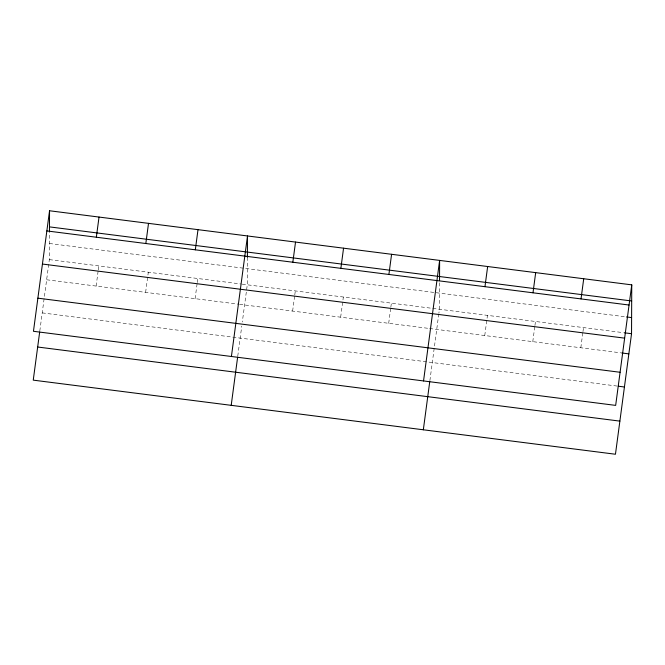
<?xml version="1.0" encoding="UTF-8"?>
<svg xmlns="http://www.w3.org/2000/svg" width="665" height="665" viewBox="0 0 665 665"><rect width="100%" height="100%" fill="white"/><g stroke="black" fill="none" stroke-linecap="round" stroke-linejoin="round"><path stroke-width="0.5" stroke-dasharray="3.33 2.49" d="M39.809 330.954L49.335 259.608L49.443 233.107M247.405 257.264L247.28 284.803L242.318 322.026M439.523 282.758L439.415 309.25L438.875 313.29M96.126 286.066L98.146 270.946M98.279 269.94L98.819 265.9M145.618 292.367L148.312 272.201M195.103 298.668L197.123 283.539M197.256 282.534L197.796 278.502M237.762 356.149L241.777 326.041M292.625 311.079L294.645 295.958M294.778 294.944L295.318 290.913M340.655 317.188L343.348 297.031M388.693 323.306L390.704 308.178M390.837 307.172L391.377 303.14M429.889 380.604L438.742 314.296M484.752 335.534L487.445 315.368M532.781 341.644L534.801 326.523M534.934 325.518L535.475 321.478M580.819 347.753L582.839 332.633M582.972 331.627L583.504 327.596M49.401 243.49L625.474 316.806M49.335 259.608L241.22 284.03M242.235 284.154L623.363 332.666M46.641 279.766L238.535 304.188M239.541 304.321L428.543 328.377M429.565 328.51L620.678 352.832M42.219 312.891L617.278 386.082"/><path stroke-width="1" d="M49.451 232.068L49.543 210.763L631.75 284.861L631.542 333.705L615.457 454.237L33.25 380.139L39.676 331.96M247.405 257.264L247.496 235.959L231.412 356.49M439.532 280.68L439.623 260.406L423.538 380.945M49.543 210.763L33.458 331.295L615.665 405.392L631.75 284.861M96.342 237.222L99.027 217.056M145.826 243.523L148.519 223.357M195.319 249.816L198.004 229.658M231.204 405.334L237.629 357.155M292.833 262.234L295.526 242.068M340.871 268.344L343.556 248.186M388.9 274.462L391.585 254.296M423.331 429.789L429.756 381.61M484.96 286.69L487.653 266.524M532.998 292.8L535.682 272.633M581.027 298.909L583.72 278.751M49.476 226.881L631.683 300.979M46.849 230.921L629.057 305.027M626.496 316.939L631.609 317.587M624.385 332.799L631.542 333.705M42.435 264.047L624.643 338.144M621.692 352.957L628.849 353.871M37.88 298.169L620.088 372.275M618.3 386.215L624.427 386.997M37.672 347.014L619.88 421.12"/></g></svg>
